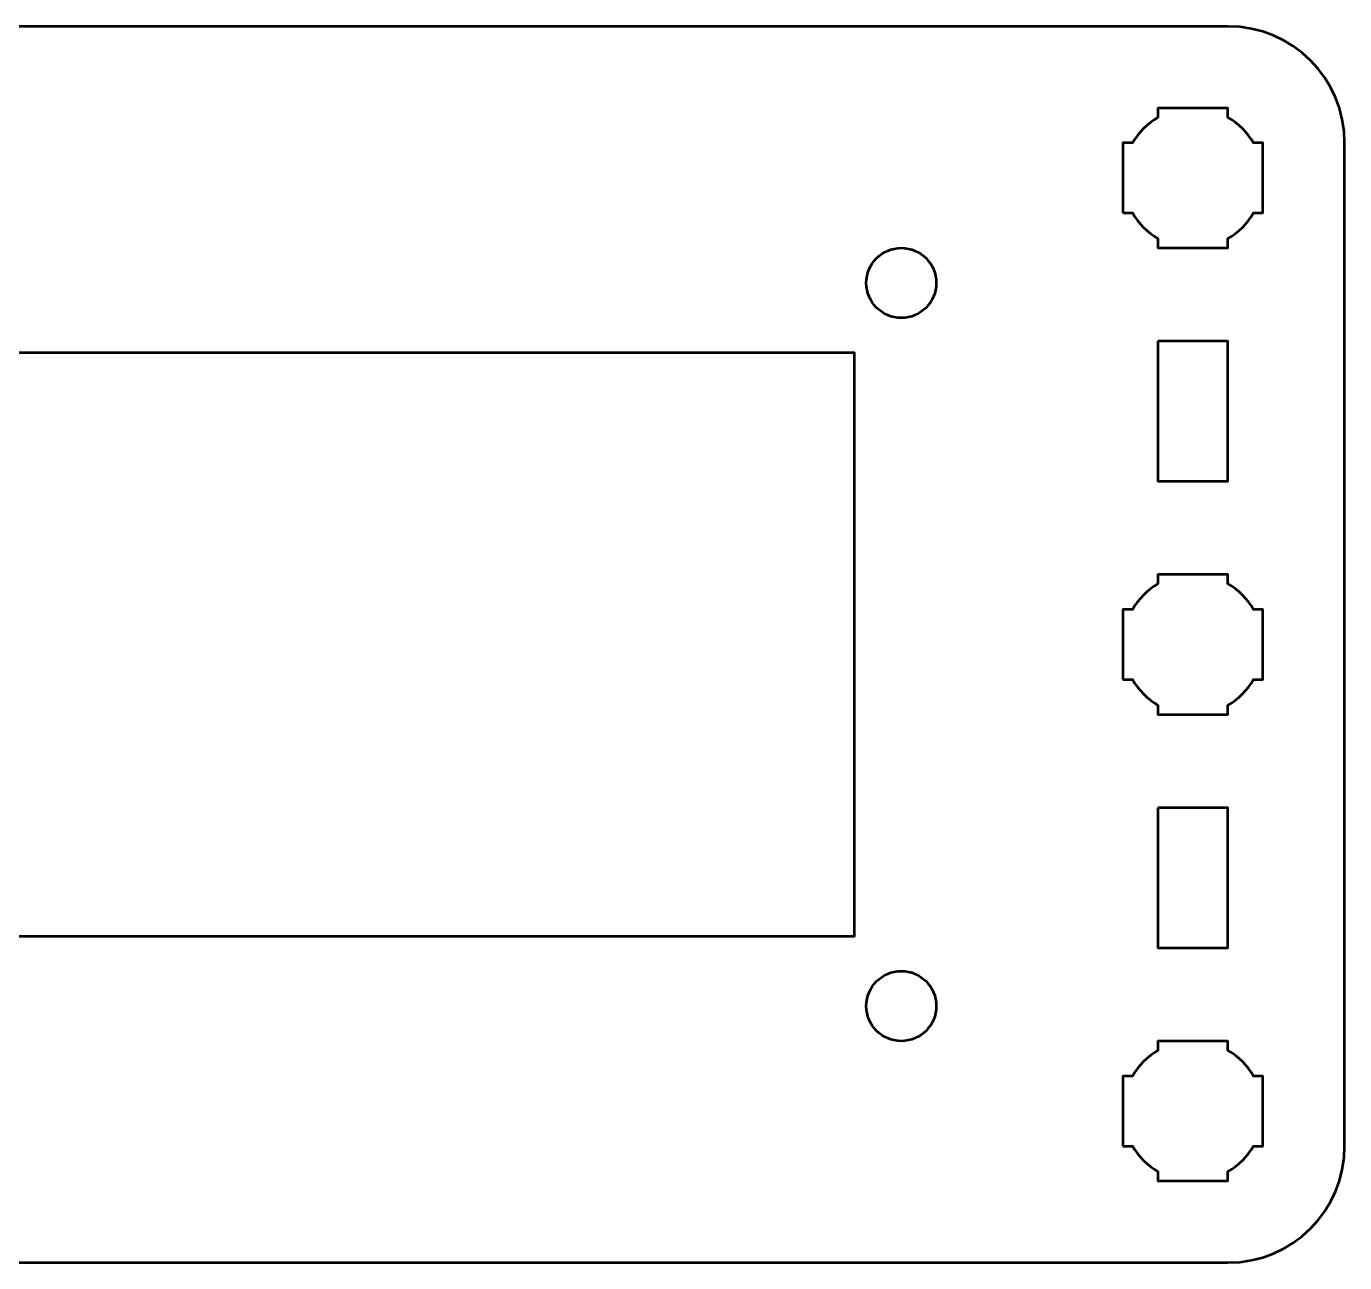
# Model space of a CAD drawing. Header units: centimetres. Extents: x -16.2 to -4.8, y -17.5 to -12.2.
# Drawn here: x -10.5 to -4.85, y -17.5 to -12.2 of the extents above; entities that cross this region are included whole.
import ezdxf

# ---------------------------------------------------------------- set-up
doc = ezdxf.new("R2010")
doc.units = ezdxf.units.CM
doc.header["$MEASUREMENT"] = 0
doc.layers.add('Layer 1', color=7, linetype='Continuous')

msp = doc.modelspace()

# ---------------------------------------------------------------- linework, layer by layer
at = {"layer": 'Layer 1', "color": 250, "lineweight": 53}
msp.add_lwpolyline([(-14.05002, -16.10001), (-6.95002, -16.10001), (-6.95002, -13.60001), (-14.05002, -13.60001), (-14.05002, -16.10001)], close=True, dxfattribs=at)
for centre in [(-6.75, -13.3), (-6.75, -16.4)]:
    msp.add_ellipse(centre, major_axis=(0, 0.15), ratio=1, dxfattribs=at)
at = {"layer": 'Layer 1', "lineweight": 53}
for points, knots in [([(-15.64992, -12.19997), (-15.64992, -12.19997), (-5.34994, -12.19997), (-5.34994, -12.19997), (-5.34994, -12.19997), (-5.07294, -12.19997), (-4.84998, -12.42306), (-4.84998, -12.70006), (-4.84998, -12.70006), (-4.84998, -12.70006), (-4.84998, -16.99993), (-4.84998, -16.99993), (-4.84998, -16.99993), (-4.84998, -17.27707), (-5.07294, -17.50003), (-5.34994, -17.50003), (-5.34994, -17.50003), (-5.34994, -17.50003), (-15.64992, -17.50003), (-15.64992, -17.50003), (-15.64992, -17.50003), (-15.92692, -17.50003), (-16.15002, -17.27707), (-16.15002, -16.99993), (-16.15002, -16.99993), (-16.15002, -16.99993), (-16.15002, -12.70006), (-16.15002, -12.70006), (-16.15002, -12.70006), (-16.15002, -12.42306), (-15.92692, -12.19997), (-15.64992, -12.19997)], [0, 0, 0, 0, 0.125, 0.125, 0.125, 0.125, 0.25, 0.25, 0.25, 0.25, 0.375, 0.375, 0.375, 0.375, 0.5, 0.5, 0.5, 0.5, 0.625, 0.625, 0.625, 0.625, 0.75, 0.75, 0.75, 0.75, 0.875, 0.875, 0.875, 0.875, 1, 1, 1, 1]), ([(-5.79992, -13.00001), (-5.79992, -13.00001), (-5.79992, -12.85543), (-5.79992, -12.85543), (-5.79992, -12.85543), (-5.79992, -12.85543), (-5.79999, -12.85), (-5.79999, -12.85), (-5.79999, -12.85), (-5.79999, -12.85), (-5.79992, -12.84458), (-5.79992, -12.84458), (-5.79992, -12.84458), (-5.79992, -12.84458), (-5.79992, -12.70001), (-5.79992, -12.70001), (-5.79992, -12.70001), (-5.79992, -12.70001), (-5.75984, -12.70001), (-5.75984, -12.70001), (-5.75984, -12.70001), (-5.73349, -12.65444), (-5.69549, -12.61646), (-5.64992, -12.59011), (-5.64992, -12.59011), (-5.64992, -12.59011), (-5.64992, -12.55001), (-5.64992, -12.55001), (-5.64992, -12.55001), (-5.64992, -12.55001), (-5.50258, -12.55001), (-5.50258, -12.55001), (-5.50258, -12.55001), (-5.50258, -12.55001), (-5.49999, -12.54999), (-5.49999, -12.54999), (-5.49999, -12.54999), (-5.49999, -12.54999), (-5.49739, -12.55001), (-5.49739, -12.55001), (-5.49739, -12.55001), (-5.49739, -12.55001), (-5.34992, -12.55001), (-5.34992, -12.55001), (-5.34992, -12.55001), (-5.34992, -12.55001), (-5.34992, -12.59017), (-5.34992, -12.59017), (-5.34992, -12.59017), (-5.3044, -12.61652), (-5.26644, -12.65448), (-5.24012, -12.70001), (-5.24012, -12.70001), (-5.24012, -12.70001), (-5.19991, -12.70001), (-5.19991, -12.70001), (-5.19991, -12.70001), (-5.19991, -12.70001), (-5.19991, -13.00001), (-5.19991, -13.00001), (-5.19991, -13.00001), (-5.19991, -13.00001), (-5.2401, -13.00001), (-5.2401, -13.00001), (-5.2401, -13.00001), (-5.26642, -13.04555), (-5.30439, -13.08351), (-5.34992, -13.10985), (-5.34992, -13.10985), (-5.34992, -13.10985), (-5.34992, -13.15002), (-5.34992, -13.15002), (-5.34992, -13.15002), (-5.34992, -13.15002), (-5.64992, -13.15002), (-5.64992, -13.15002), (-5.64992, -13.15002), (-5.64992, -13.15002), (-5.64992, -13.1099), (-5.64992, -13.1099), (-5.64992, -13.1099), (-5.6955, -13.08356), (-5.7335, -13.04558), (-5.75986, -13.00001), (-5.75986, -13.00001), (-5.75986, -13.00001), (-5.79992, -13.00001), (-5.79992, -13.00001)], [0, 0, 0, 0, 0.0454545, 0.0454545, 0.0454545, 0.0454545, 0.0909091, 0.0909091, 0.0909091, 0.0909091, 0.1363636, 0.1363636, 0.1363636, 0.1363636, 0.1818182, 0.1818182, 0.1818182, 0.1818182, 0.2272727, 0.2272727, 0.2272727, 0.2272727, 0.2727273, 0.2727273, 0.2727273, 0.2727273, 0.3181818, 0.3181818, 0.3181818, 0.3181818, 0.3636364, 0.3636364, 0.3636364, 0.3636364, 0.4090909, 0.4090909, 0.4090909, 0.4090909, 0.4545455, 0.4545455, 0.4545455, 0.4545455, 0.5, 0.5, 0.5, 0.5, 0.5454545, 0.5454545, 0.5454545, 0.5454545, 0.5909091, 0.5909091, 0.5909091, 0.5909091, 0.6363636, 0.6363636, 0.6363636, 0.6363636, 0.6818182, 0.6818182, 0.6818182, 0.6818182, 0.7272727, 0.7272727, 0.7272727, 0.7272727, 0.7727273, 0.7727273, 0.7727273, 0.7727273, 0.8181818, 0.8181818, 0.8181818, 0.8181818, 0.8636364, 0.8636364, 0.8636364, 0.8636364, 0.9090909, 0.9090909, 0.9090909, 0.9090909, 0.9545455, 0.9545455, 0.9545455, 0.9545455, 1, 1, 1, 1]), ([(-5.64991, -13.55001), (-5.64991, -13.55001), (-5.3499, -13.55001), (-5.3499, -13.55001), (-5.3499, -13.55001), (-5.3499, -13.55001), (-5.3499, -14.15002), (-5.3499, -14.15002), (-5.3499, -14.15002), (-5.3499, -14.15002), (-5.64991, -14.15002), (-5.64991, -14.15002), (-5.64991, -14.15002), (-5.64991, -14.15002), (-5.64991, -13.55001), (-5.64991, -13.55001)], [0, 0, 0, 0, 0.25, 0.25, 0.25, 0.25, 0.5, 0.5, 0.5, 0.5, 0.75, 0.75, 0.75, 0.75, 1, 1, 1, 1]), ([(-5.79992, -15.00001), (-5.79992, -15.00001), (-5.79992, -14.85543), (-5.79992, -14.85543), (-5.79992, -14.85543), (-5.79992, -14.85543), (-5.79999, -14.85), (-5.79999, -14.85), (-5.79999, -14.85), (-5.79999, -14.85), (-5.79992, -14.84458), (-5.79992, -14.84458), (-5.79992, -14.84458), (-5.79992, -14.84458), (-5.79992, -14.70001), (-5.79992, -14.70001), (-5.79992, -14.70001), (-5.79992, -14.70001), (-5.75984, -14.70001), (-5.75984, -14.70001), (-5.75984, -14.70001), (-5.73349, -14.65444), (-5.69549, -14.61646), (-5.64992, -14.59011), (-5.64992, -14.59011), (-5.64992, -14.59011), (-5.64992, -14.55001), (-5.64992, -14.55001), (-5.64992, -14.55001), (-5.64992, -14.55001), (-5.50258, -14.55001), (-5.50258, -14.55001), (-5.50258, -14.55001), (-5.50258, -14.55001), (-5.49999, -14.54999), (-5.49999, -14.54999), (-5.49999, -14.54999), (-5.49999, -14.54999), (-5.49739, -14.55001), (-5.49739, -14.55001), (-5.49739, -14.55001), (-5.49739, -14.55001), (-5.34992, -14.55001), (-5.34992, -14.55001), (-5.34992, -14.55001), (-5.34992, -14.55001), (-5.34992, -14.59017), (-5.34992, -14.59017), (-5.34992, -14.59017), (-5.3044, -14.61652), (-5.26644, -14.65448), (-5.24012, -14.70001), (-5.24012, -14.70001), (-5.24012, -14.70001), (-5.19991, -14.70001), (-5.19991, -14.70001), (-5.19991, -14.70001), (-5.19991, -14.70001), (-5.19991, -15.00001), (-5.19991, -15.00001), (-5.19991, -15.00001), (-5.19991, -15.00001), (-5.2401, -15.00001), (-5.2401, -15.00001), (-5.2401, -15.00001), (-5.26642, -15.04555), (-5.30439, -15.08351), (-5.34992, -15.10985), (-5.34992, -15.10985), (-5.34992, -15.10985), (-5.34992, -15.15002), (-5.34992, -15.15002), (-5.34992, -15.15002), (-5.34992, -15.15002), (-5.64992, -15.15002), (-5.64992, -15.15002), (-5.64992, -15.15002), (-5.64992, -15.15002), (-5.64992, -15.1099), (-5.64992, -15.1099), (-5.64992, -15.1099), (-5.6955, -15.08356), (-5.7335, -15.04558), (-5.75986, -15.00001), (-5.75986, -15.00001), (-5.75986, -15.00001), (-5.79992, -15.00001), (-5.79992, -15.00001)], [0, 0, 0, 0, 0.0454545, 0.0454545, 0.0454545, 0.0454545, 0.0909091, 0.0909091, 0.0909091, 0.0909091, 0.1363636, 0.1363636, 0.1363636, 0.1363636, 0.1818182, 0.1818182, 0.1818182, 0.1818182, 0.2272727, 0.2272727, 0.2272727, 0.2272727, 0.2727273, 0.2727273, 0.2727273, 0.2727273, 0.3181818, 0.3181818, 0.3181818, 0.3181818, 0.3636364, 0.3636364, 0.3636364, 0.3636364, 0.4090909, 0.4090909, 0.4090909, 0.4090909, 0.4545455, 0.4545455, 0.4545455, 0.4545455, 0.5, 0.5, 0.5, 0.5, 0.5454545, 0.5454545, 0.5454545, 0.5454545, 0.5909091, 0.5909091, 0.5909091, 0.5909091, 0.6363636, 0.6363636, 0.6363636, 0.6363636, 0.6818182, 0.6818182, 0.6818182, 0.6818182, 0.7272727, 0.7272727, 0.7272727, 0.7272727, 0.7727273, 0.7727273, 0.7727273, 0.7727273, 0.8181818, 0.8181818, 0.8181818, 0.8181818, 0.8636364, 0.8636364, 0.8636364, 0.8636364, 0.9090909, 0.9090909, 0.9090909, 0.9090909, 0.9545455, 0.9545455, 0.9545455, 0.9545455, 1, 1, 1, 1]), ([(-5.64991, -15.54998), (-5.64991, -15.54998), (-5.3499, -15.54998), (-5.3499, -15.54998), (-5.3499, -15.54998), (-5.3499, -15.54998), (-5.3499, -16.14998), (-5.3499, -16.14998), (-5.3499, -16.14998), (-5.3499, -16.14998), (-5.64991, -16.14998), (-5.64991, -16.14998), (-5.64991, -16.14998), (-5.64991, -16.14998), (-5.64991, -15.54998), (-5.64991, -15.54998)], [0, 0, 0, 0, 0.25, 0.25, 0.25, 0.25, 0.5, 0.5, 0.5, 0.5, 0.75, 0.75, 0.75, 0.75, 1, 1, 1, 1]), ([(-5.79992, -17.00001), (-5.79992, -17.00001), (-5.79992, -16.85543), (-5.79992, -16.85543), (-5.79992, -16.85543), (-5.79992, -16.85543), (-5.79999, -16.85), (-5.79999, -16.85), (-5.79999, -16.85), (-5.79999, -16.85), (-5.79992, -16.84458), (-5.79992, -16.84458), (-5.79992, -16.84458), (-5.79992, -16.84458), (-5.79992, -16.70001), (-5.79992, -16.70001), (-5.79992, -16.70001), (-5.79992, -16.70001), (-5.75984, -16.70001), (-5.75984, -16.70001), (-5.75984, -16.70001), (-5.73349, -16.65444), (-5.69549, -16.61646), (-5.64992, -16.59011), (-5.64992, -16.59011), (-5.64992, -16.59011), (-5.64992, -16.55001), (-5.64992, -16.55001), (-5.64992, -16.55001), (-5.64992, -16.55001), (-5.50258, -16.55001), (-5.50258, -16.55001), (-5.50258, -16.55001), (-5.50258, -16.55001), (-5.49999, -16.54999), (-5.49999, -16.54999), (-5.49999, -16.54999), (-5.49999, -16.54999), (-5.49739, -16.55001), (-5.49739, -16.55001), (-5.49739, -16.55001), (-5.49739, -16.55001), (-5.34992, -16.55001), (-5.34992, -16.55001), (-5.34992, -16.55001), (-5.34992, -16.55001), (-5.34992, -16.59017), (-5.34992, -16.59017), (-5.34992, -16.59017), (-5.3044, -16.61652), (-5.26644, -16.65448), (-5.24012, -16.70001), (-5.24012, -16.70001), (-5.24012, -16.70001), (-5.19991, -16.70001), (-5.19991, -16.70001), (-5.19991, -16.70001), (-5.19991, -16.70001), (-5.19991, -17.00001), (-5.19991, -17.00001), (-5.19991, -17.00001), (-5.19991, -17.00001), (-5.2401, -17.00001), (-5.2401, -17.00001), (-5.2401, -17.00001), (-5.26642, -17.04555), (-5.30439, -17.08351), (-5.34992, -17.10985), (-5.34992, -17.10985), (-5.34992, -17.10985), (-5.34992, -17.15002), (-5.34992, -17.15002), (-5.34992, -17.15002), (-5.34992, -17.15002), (-5.64992, -17.15002), (-5.64992, -17.15002), (-5.64992, -17.15002), (-5.64992, -17.15002), (-5.64992, -17.1099), (-5.64992, -17.1099), (-5.64992, -17.1099), (-5.6955, -17.08356), (-5.7335, -17.04558), (-5.75986, -17.00001), (-5.75986, -17.00001), (-5.75986, -17.00001), (-5.79992, -17.00001), (-5.79992, -17.00001)], [0, 0, 0, 0, 0.0454545, 0.0454545, 0.0454545, 0.0454545, 0.0909091, 0.0909091, 0.0909091, 0.0909091, 0.1363636, 0.1363636, 0.1363636, 0.1363636, 0.1818182, 0.1818182, 0.1818182, 0.1818182, 0.2272727, 0.2272727, 0.2272727, 0.2272727, 0.2727273, 0.2727273, 0.2727273, 0.2727273, 0.3181818, 0.3181818, 0.3181818, 0.3181818, 0.3636364, 0.3636364, 0.3636364, 0.3636364, 0.4090909, 0.4090909, 0.4090909, 0.4090909, 0.4545455, 0.4545455, 0.4545455, 0.4545455, 0.5, 0.5, 0.5, 0.5, 0.5454545, 0.5454545, 0.5454545, 0.5454545, 0.5909091, 0.5909091, 0.5909091, 0.5909091, 0.6363636, 0.6363636, 0.6363636, 0.6363636, 0.6818182, 0.6818182, 0.6818182, 0.6818182, 0.7272727, 0.7272727, 0.7272727, 0.7272727, 0.7727273, 0.7727273, 0.7727273, 0.7727273, 0.8181818, 0.8181818, 0.8181818, 0.8181818, 0.8636364, 0.8636364, 0.8636364, 0.8636364, 0.9090909, 0.9090909, 0.9090909, 0.9090909, 0.9545455, 0.9545455, 0.9545455, 0.9545455, 1, 1, 1, 1])]:
    msp.add_open_spline(points, degree=3, knots=knots, dxfattribs=at)

doc.saveas('drawing.dxf')
